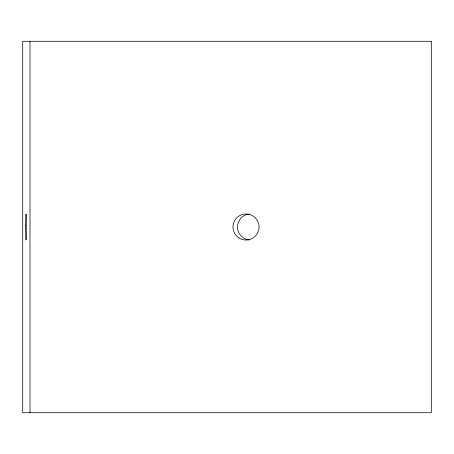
<?xml version="1.0" encoding="UTF-8"?>
<svg xmlns="http://www.w3.org/2000/svg" width="454" height="454" viewBox="0 0 454 454"><rect width="100%" height="100%" fill="white"/><g stroke="black" fill="none" stroke-linecap="round" stroke-linejoin="round"><path stroke-width="0.68" d="M29.998 41.274L29.998 412.726M249.263 239.95A13.001 12.888 -90 0 1 249.263 214.05M25.833 225.712L26.071 240.001L26.071 213.999L25.833 225.712M431.3 41.274L22.7 41.274L22.7 412.726L431.3 412.726L431.3 41.274M238.946 237.958A13.041 13.041 0 0 0 259.041 227.641A13.041 13.041 0 0 0 240.058 215.4A13.041 13.041 0 0 0 238.946 237.958"/></g></svg>
